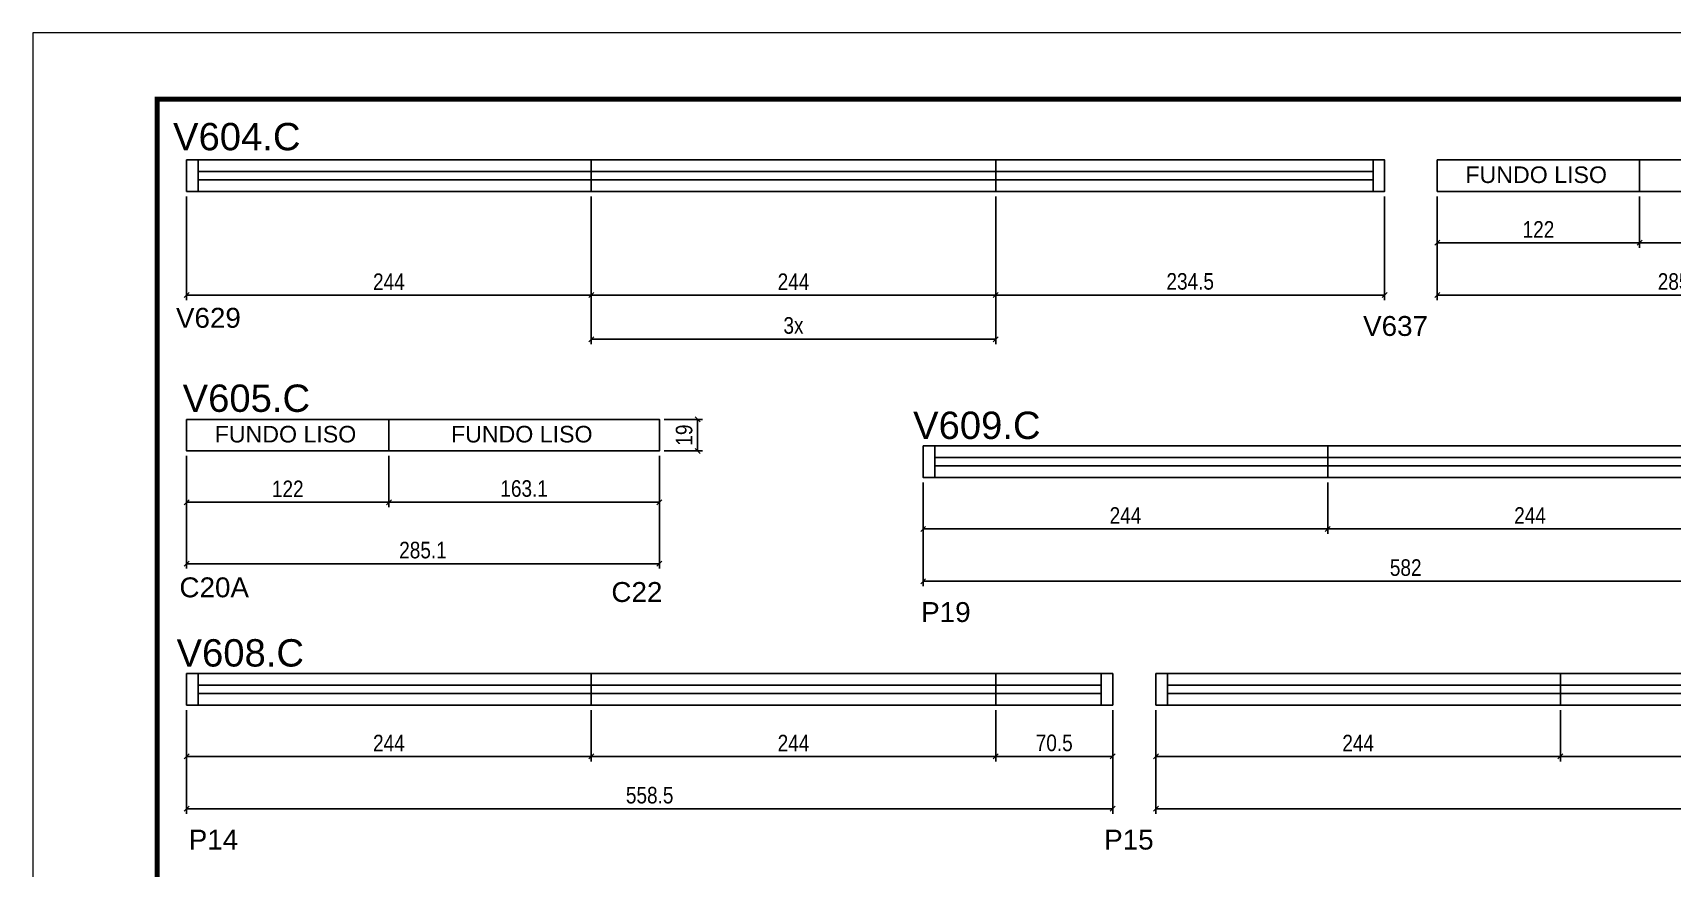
# Model space of a CAD drawing. Extents: x 3111 to 9365, y 861 to 5356.
# Drawn here: x 6295 to 7283, y 3704 to 4208 of the extents above; entities that cross this region are included whole.
import ezdxf

# ---------------------------------------------------------------- set-up
doc = ezdxf.new("R2010")
doc.units = 0
doc.linetypes.add('DASHED', pattern=[0.75, 0.5, -0.25])
for name, color, linetype in [('5', 5, 'Continuous'), ('COTA', 241, 'Continuous'), ('NOMENCLATURA', 7, 'Continuous'), ('Painéis', 200, 'Continuous'), ('SARR_2.2x7', 40, 'Continuous')]:
    doc.layers.add(name, color=color, linetype=linetype)
doc.layers.add('Folhas', color=255, linetype='Continuous', lineweight=9)
doc.layers.add('SARRAFO DE PRESSAO', color=251, linetype='DASHED', lineweight=9)
doc.styles.add('ARIAL', font='arial.ttf')
doc.styles.add('COTA TECNICA-50', font='techl___.ttf', dxfattribs={"height": 10})
doc.styles.get("Standard").update_dxf_attribs({"font": 'arial.ttf'})
doc.dimstyles.new('COTA PAINEL-50', dxfattribs={"dimtxt": 10, "dimasz": 3, "dimexe": 3, "dimexo": 3, "dimgap": 3, "dimtad": 1, "dimdec": 1, "dimzin": 12, "dimdsep": 46, "dimtxsty": 'COTA TECNICA-50', "dimblk1": 'OBLIQUE', "dimblk2": 'OBLIQUE', "dimsah": 1, "dimcen": 0.9, "dimclrd": 4, "dimclre": 4, "dimclrt": 240, "dimadec": 1, "dimazin": 3, "dimtfac": 1, "dimtdec": 1, "dimtmove": 0, "dimatfit": 3, "dimfxl": 1, "dimtolj": 1, "dimtzin": 12, "dimarcsym": 0})

# ---------------------------------------------------------------- blocks, each defined once
blk = doc.blocks.new('9999999999')
at = {"layer": 'Folhas'}
blk.add_lwpolyline([(98138.98, 34190.21), (99623.98, 34190.21), (99623.98, 35240.21), (98138.98, 35240.21)], close=True, dxfattribs=at)
at = {"layer": 'Folhas', "color": 30, "const_width": 3}
blk.add_lwpolyline([(98213.98, 34230.21), (99583.98, 34230.21), (99583.98, 35200.21), (98213.98, 35200.21)], close=True, dxfattribs=at)
blk = doc.blocks.new('_Oblique')
at = {"color": 0, "linetype": 'ByBlock', "lineweight": -2}
blk.add_line((-0.5, -0.5), (0.5, 0.5), dxfattribs=at)
blk = doc.blocks.new('*D21')
at = {"layer": 'COTA', "color": 4, "linetype": 'ByBlock', "lineweight": -2, "transparency": 16777216}
for p, q in [((6387.27, 3952.72), (6387.27, 3884.66)), ((6672.37, 3952.72), (6672.37, 3884.66)), ((6672.37, 3887.66), (6387.27, 3887.66))]:
    blk.add_line(p, q, dxfattribs=at)
at = {"layer": 'Defpoints', "color": 0, "linetype": 'ByBlock', "transparency": 16777216}
for p in [(6387.27, 3955.72), (6672.37, 3955.72), (6387.27, 3887.66)]:
    blk.add_point(p, dxfattribs=at)
at = {"layer": 'COTA', "color": 4, "linetype": 'ByBlock', "lineweight": -2, "transparency": 16777216, "xscale": 3, "yscale": 3, "zscale": 3}
for p, rotation in [((6387.27, 3887.66), 180.0000311520241), ((6672.37, 3887.66), 3.115202408032758e-05)]:
    blk.add_blockref('_Oblique', p, dxfattribs=dict(at, rotation=rotation))
at = {"layer": 'COTA', "color": 240, "linetype": 'ByBlock', "transparency": 16777216, "insert": (6529.82, 3895.8), "char_height": 10, "attachment_point": 5, "rotation": 0.00003, "style": 'COTA TECNICA-50'}
blk.add_mtext('\\A1;285.1', dxfattribs=at)
blk = doc.blocks.new('*D136')
at = {"layer": 'COTA', "color": 4, "linetype": 'ByBlock', "lineweight": -2, "transparency": 16777216}
for p, q in [((6875.27, 3799.39), (6875.27, 3768.4)), ((6945.8, 3799.39), (6945.8, 3768.4)), ((6875.27, 3771.4), (6945.8, 3771.4))]:
    blk.add_line(p, q, dxfattribs=at)
at = {"layer": 'Defpoints', "color": 0, "linetype": 'ByBlock', "transparency": 16777216}
for p in [(6875.27, 3802.39), (6945.8, 3802.39), (6945.8, 3771.4)]:
    blk.add_point(p, dxfattribs=at)
at = {"layer": 'COTA', "color": 4, "linetype": 'ByBlock', "lineweight": -2, "transparency": 16777216, "xscale": 3, "yscale": 3, "zscale": 3, "rotation": 180}
blk.add_blockref('_Oblique', (6875.27, 3771.4), dxfattribs=at)
at = {"layer": 'COTA', "color": 4, "linetype": 'ByBlock', "lineweight": -2, "transparency": 16777216, "xscale": 3, "yscale": 3, "zscale": 3}
blk.add_blockref('_Oblique', (6945.8, 3771.4), dxfattribs=at)
at = {"layer": 'COTA', "color": 240, "linetype": 'ByBlock', "transparency": 16777216, "insert": (6910.53, 3779.5), "char_height": 10, "attachment_point": 5, "style": 'COTA TECNICA-50'}
blk.add_mtext('\\A1;70.5', dxfattribs=at)
blk = doc.blocks.new('*D137')
at = {"layer": 'COTA', "color": 4, "linetype": 'ByBlock', "lineweight": -2, "transparency": 16777216}
for p, q in [((6387.27, 3799.39), (6387.27, 3768.4)), ((6631.27, 3799.39), (6631.27, 3768.4)), ((6387.27, 3771.4), (6631.27, 3771.4))]:
    blk.add_line(p, q, dxfattribs=at)
at = {"layer": 'Defpoints', "color": 0, "linetype": 'ByBlock', "transparency": 16777216}
for p in [(6387.27, 3802.39), (6631.27, 3802.39), (6631.27, 3771.4)]:
    blk.add_point(p, dxfattribs=at)
at = {"layer": 'COTA', "color": 4, "linetype": 'ByBlock', "lineweight": -2, "transparency": 16777216, "xscale": 3, "yscale": 3, "zscale": 3, "rotation": 180}
blk.add_blockref('_Oblique', (6387.27, 3771.4), dxfattribs=at)
at = {"layer": 'COTA', "color": 4, "linetype": 'ByBlock', "lineweight": -2, "transparency": 16777216, "xscale": 3, "yscale": 3, "zscale": 3}
blk.add_blockref('_Oblique', (6631.27, 3771.4), dxfattribs=at)
at = {"layer": 'COTA', "color": 240, "linetype": 'ByBlock', "transparency": 16777216, "insert": (6509.27, 3779.47), "char_height": 10, "attachment_point": 5, "style": 'COTA TECNICA-50'}
blk.add_mtext('\\A1;244', dxfattribs=at)
blk = doc.blocks.new('*D27')
at = {"layer": 'COTA', "color": 4, "linetype": 'ByBlock', "lineweight": -2, "transparency": 16777216}
for p, q in [((6631.27, 3799.39), (6631.27, 3768.4)), ((6875.27, 3799.39), (6875.27, 3768.4)), ((6631.27, 3771.4), (6875.27, 3771.4))]:
    blk.add_line(p, q, dxfattribs=at)
at = {"layer": 'Defpoints', "color": 0, "linetype": 'ByBlock', "transparency": 16777216}
for p in [(6631.27, 3802.39), (6875.27, 3802.39), (6875.27, 3771.4)]:
    blk.add_point(p, dxfattribs=at)
at = {"layer": 'COTA', "color": 4, "linetype": 'ByBlock', "lineweight": -2, "transparency": 16777216, "xscale": 3, "yscale": 3, "zscale": 3, "rotation": 180}
blk.add_blockref('_Oblique', (6631.27, 3771.4), dxfattribs=at)
at = {"layer": 'COTA', "color": 4, "linetype": 'ByBlock', "lineweight": -2, "transparency": 16777216, "xscale": 3, "yscale": 3, "zscale": 3}
blk.add_blockref('_Oblique', (6875.27, 3771.4), dxfattribs=at)
at = {"layer": 'COTA', "color": 240, "linetype": 'ByBlock', "transparency": 16777216, "insert": (6753.27, 3779.47), "char_height": 10, "attachment_point": 5, "style": 'COTA TECNICA-50'}
blk.add_mtext('\\A1;244', dxfattribs=at)
blk = doc.blocks.new('*D28')
at = {"layer": 'COTA', "color": 4, "linetype": 'ByBlock', "lineweight": -2, "transparency": 16777216}
for p, q in [((6387.27, 3799.39), (6387.27, 3736.82)), ((6945.8, 3799.39), (6945.8, 3736.82)), ((6945.8, 3739.82), (6387.27, 3739.82))]:
    blk.add_line(p, q, dxfattribs=at)
at = {"layer": 'Defpoints', "color": 0, "linetype": 'ByBlock', "transparency": 16777216}
for p in [(6387.27, 3802.39), (6945.8, 3802.39), (6387.27, 3739.82)]:
    blk.add_point(p, dxfattribs=at)
at = {"layer": 'COTA', "color": 4, "linetype": 'ByBlock', "lineweight": -2, "transparency": 16777216, "xscale": 3, "yscale": 3, "zscale": 3, "rotation": 180}
blk.add_blockref('_Oblique', (6387.27, 3739.82), dxfattribs=at)
at = {"layer": 'COTA', "color": 4, "linetype": 'ByBlock', "lineweight": -2, "transparency": 16777216, "xscale": 3, "yscale": 3, "zscale": 3}
blk.add_blockref('_Oblique', (6945.8, 3739.82), dxfattribs=at)
at = {"layer": 'COTA', "color": 240, "linetype": 'ByBlock', "transparency": 16777216, "insert": (6666.53, 3747.95), "char_height": 10, "attachment_point": 5, "style": 'COTA TECNICA-50'}
blk.add_mtext('\\A1;558.5', dxfattribs=at)
blk = doc.blocks.new('*D139')
at = {"layer": 'COTA', "color": 4, "linetype": 'ByBlock', "lineweight": -2, "transparency": 16777216}
for p, q in [((6971.84, 3799.39), (6971.84, 3768.4)), ((7215.84, 3799.39), (7215.84, 3768.4)), ((6971.84, 3771.4), (7215.84, 3771.4))]:
    blk.add_line(p, q, dxfattribs=at)
at = {"layer": 'Defpoints', "color": 0, "linetype": 'ByBlock', "transparency": 16777216}
for p in [(6971.84, 3802.39), (7215.84, 3802.39), (7215.84, 3771.4)]:
    blk.add_point(p, dxfattribs=at)
at = {"layer": 'COTA', "color": 4, "linetype": 'ByBlock', "lineweight": -2, "transparency": 16777216, "xscale": 3, "yscale": 3, "zscale": 3, "rotation": 180}
blk.add_blockref('_Oblique', (6971.84, 3771.4), dxfattribs=at)
at = {"layer": 'COTA', "color": 4, "linetype": 'ByBlock', "lineweight": -2, "transparency": 16777216, "xscale": 3, "yscale": 3, "zscale": 3}
blk.add_blockref('_Oblique', (7215.84, 3771.4), dxfattribs=at)
at = {"layer": 'COTA', "color": 240, "linetype": 'ByBlock', "transparency": 16777216, "insert": (7093.84, 3779.47), "char_height": 10, "attachment_point": 5, "style": 'COTA TECNICA-50'}
blk.add_mtext('\\A1;244', dxfattribs=at)
blk = doc.blocks.new('*D29')
at = {"layer": 'COTA', "color": 4, "linetype": 'ByBlock', "lineweight": -2, "transparency": 16777216}
for p, q in [((7215.84, 3799.39), (7215.84, 3768.4)), ((7459.84, 3799.39), (7459.84, 3768.4)), ((7215.84, 3771.4), (7459.84, 3771.4))]:
    blk.add_line(p, q, dxfattribs=at)
at = {"layer": 'Defpoints', "color": 0, "linetype": 'ByBlock', "transparency": 16777216}
for p in [(7215.84, 3802.39), (7459.84, 3802.39), (7459.84, 3771.4)]:
    blk.add_point(p, dxfattribs=at)
at = {"layer": 'COTA', "color": 4, "linetype": 'ByBlock', "lineweight": -2, "transparency": 16777216, "xscale": 3, "yscale": 3, "zscale": 3, "rotation": 180}
blk.add_blockref('_Oblique', (7215.84, 3771.4), dxfattribs=at)
at = {"layer": 'COTA', "color": 4, "linetype": 'ByBlock', "lineweight": -2, "transparency": 16777216, "xscale": 3, "yscale": 3, "zscale": 3}
blk.add_blockref('_Oblique', (7459.84, 3771.4), dxfattribs=at)
at = {"layer": 'COTA', "color": 240, "linetype": 'ByBlock', "transparency": 16777216, "insert": (7337.84, 3779.47), "char_height": 10, "attachment_point": 5, "style": 'COTA TECNICA-50'}
blk.add_mtext('\\A1;244', dxfattribs=at)
blk = doc.blocks.new('*D5')
at = {"layer": 'COTA', "color": 4, "linetype": 'ByBlock', "lineweight": -2, "transparency": 16777216}
for p, q in [((6971.84, 3799.39), (6971.84, 3736.82)), ((7681.87, 3799.39), (7681.87, 3736.82)), ((7681.87, 3739.82), (6971.84, 3739.82))]:
    blk.add_line(p, q, dxfattribs=at)
at = {"layer": 'Defpoints', "color": 0, "linetype": 'ByBlock', "transparency": 16777216}
for p in [(6971.84, 3802.39), (7681.87, 3802.39), (6971.84, 3739.82)]:
    blk.add_point(p, dxfattribs=at)
at = {"layer": 'COTA', "color": 4, "linetype": 'ByBlock', "lineweight": -2, "transparency": 16777216, "xscale": 3, "yscale": 3, "zscale": 3, "rotation": 180}
blk.add_blockref('_Oblique', (6971.84, 3739.82), dxfattribs=at)
at = {"layer": 'COTA', "color": 4, "linetype": 'ByBlock', "lineweight": -2, "transparency": 16777216, "xscale": 3, "yscale": 3, "zscale": 3}
blk.add_blockref('_Oblique', (7681.87, 3739.82), dxfattribs=at)
at = {"layer": 'COTA', "color": 240, "linetype": 'ByBlock', "transparency": 16777216, "insert": (7326.86, 3747.92), "char_height": 10, "attachment_point": 5, "style": 'COTA TECNICA-50'}
blk.add_mtext('\\A1;710', dxfattribs=at)
blk = doc.blocks.new('*D98')
at = {"layer": 'COTA', "color": 4, "linetype": 'ByBlock', "lineweight": -2, "transparency": 16777216}
for p, q in [((6831.48, 3936.66), (6831.48, 3905.67)), ((7075.48, 3936.66), (7075.48, 3905.67)), ((6831.48, 3908.67), (7075.48, 3908.67))]:
    blk.add_line(p, q, dxfattribs=at)
at = {"layer": 'Defpoints', "color": 0, "linetype": 'ByBlock', "transparency": 16777216}
for p in [(6831.48, 3939.66), (7075.48, 3939.66), (7075.48, 3908.67)]:
    blk.add_point(p, dxfattribs=at)
at = {"layer": 'COTA', "color": 4, "linetype": 'ByBlock', "lineweight": -2, "transparency": 16777216, "xscale": 3, "yscale": 3, "zscale": 3, "rotation": 180}
blk.add_blockref('_Oblique', (6831.48, 3908.67), dxfattribs=at)
at = {"layer": 'COTA', "color": 4, "linetype": 'ByBlock', "lineweight": -2, "transparency": 16777216, "xscale": 3, "yscale": 3, "zscale": 3}
blk.add_blockref('_Oblique', (7075.48, 3908.67), dxfattribs=at)
at = {"layer": 'COTA', "color": 240, "linetype": 'ByBlock', "transparency": 16777216, "insert": (6953.48, 3916.74), "char_height": 10, "attachment_point": 5, "style": 'COTA TECNICA-50'}
blk.add_mtext('\\A1;244', dxfattribs=at)
blk = doc.blocks.new('*D6')
at = {"layer": 'COTA', "color": 4, "linetype": 'ByBlock', "lineweight": -2, "transparency": 16777216}
for p, q in [((7075.48, 3936.66), (7075.48, 3905.67)), ((7319.48, 3936.66), (7319.48, 3905.67)), ((7075.48, 3908.67), (7319.48, 3908.67))]:
    blk.add_line(p, q, dxfattribs=at)
at = {"layer": 'Defpoints', "color": 0, "linetype": 'ByBlock', "transparency": 16777216}
for p in [(7075.48, 3939.66), (7319.48, 3939.66), (7319.48, 3908.67)]:
    blk.add_point(p, dxfattribs=at)
at = {"layer": 'COTA', "color": 4, "linetype": 'ByBlock', "lineweight": -2, "transparency": 16777216, "xscale": 3, "yscale": 3, "zscale": 3, "rotation": 180}
blk.add_blockref('_Oblique', (7075.48, 3908.67), dxfattribs=at)
at = {"layer": 'COTA', "color": 4, "linetype": 'ByBlock', "lineweight": -2, "transparency": 16777216, "xscale": 3, "yscale": 3, "zscale": 3}
blk.add_blockref('_Oblique', (7319.48, 3908.67), dxfattribs=at)
at = {"layer": 'COTA', "color": 240, "linetype": 'ByBlock', "transparency": 16777216, "insert": (7197.48, 3916.74), "char_height": 10, "attachment_point": 5, "style": 'COTA TECNICA-50'}
blk.add_mtext('\\A1;244', dxfattribs=at)
blk = doc.blocks.new('*D7')
at = {"layer": 'COTA', "color": 4, "linetype": 'ByBlock', "lineweight": -2, "transparency": 16777216}
for p, q in [((6831.48, 3936.66), (6831.48, 3874.09)), ((7413.51, 3936.66), (7413.51, 3874.09)), ((7413.51, 3877.09), (6831.48, 3877.09))]:
    blk.add_line(p, q, dxfattribs=at)
at = {"layer": 'Defpoints', "color": 0, "linetype": 'ByBlock', "transparency": 16777216}
for p in [(6831.48, 3939.66), (7413.51, 3939.66), (6831.48, 3877.09)]:
    blk.add_point(p, dxfattribs=at)
at = {"layer": 'COTA', "color": 4, "linetype": 'ByBlock', "lineweight": -2, "transparency": 16777216, "xscale": 3, "yscale": 3, "zscale": 3, "rotation": 180}
blk.add_blockref('_Oblique', (6831.48, 3877.09), dxfattribs=at)
at = {"layer": 'COTA', "color": 4, "linetype": 'ByBlock', "lineweight": -2, "transparency": 16777216, "xscale": 3, "yscale": 3, "zscale": 3}
blk.add_blockref('_Oblique', (7413.51, 3877.09), dxfattribs=at)
at = {"layer": 'COTA', "color": 240, "linetype": 'ByBlock', "transparency": 16777216, "insert": (7122.49, 3885.23), "char_height": 10, "attachment_point": 5, "style": 'COTA TECNICA-50'}
blk.add_mtext('\\A1;582', dxfattribs=at)
blk = doc.blocks.new('*D149')
at = {"layer": 'COTA', "color": 4, "linetype": 'ByBlock', "lineweight": -2, "transparency": 16777216}
for p, q in [((6875.27, 4109.23), (6875.27, 4046.67)), ((7109.8, 4109.23), (7109.8, 4046.67)), ((6875.27, 4049.67), (7109.8, 4049.67))]:
    blk.add_line(p, q, dxfattribs=at)
at = {"layer": 'Defpoints', "color": 0, "linetype": 'ByBlock', "transparency": 16777216}
for p in [(6875.27, 4112.23), (7109.8, 4112.23), (7109.8, 4049.67)]:
    blk.add_point(p, dxfattribs=at)
at = {"layer": 'COTA', "color": 4, "linetype": 'ByBlock', "lineweight": -2, "transparency": 16777216, "xscale": 3, "yscale": 3, "zscale": 3, "rotation": 180}
blk.add_blockref('_Oblique', (6875.27, 4049.67), dxfattribs=at)
at = {"layer": 'COTA', "color": 4, "linetype": 'ByBlock', "lineweight": -2, "transparency": 16777216, "xscale": 3, "yscale": 3, "zscale": 3}
blk.add_blockref('_Oblique', (7109.8, 4049.67), dxfattribs=at)
at = {"layer": 'COTA', "color": 240, "linetype": 'ByBlock', "transparency": 16777216, "insert": (6992.53, 4057.89), "char_height": 10, "attachment_point": 5, "style": 'COTA TECNICA-50'}
blk.add_mtext('\\A1;234.5', dxfattribs=at)
blk = doc.blocks.new('*D150')
at = {"layer": 'COTA', "color": 4, "linetype": 'ByBlock', "lineweight": -2, "transparency": 16777216}
for p, q in [((6387.27, 4109.23), (6387.27, 4046.67)), ((6631.27, 4109.23), (6631.27, 4046.67)), ((6387.27, 4049.67), (6631.27, 4049.67))]:
    blk.add_line(p, q, dxfattribs=at)
at = {"layer": 'Defpoints', "color": 0, "linetype": 'ByBlock', "transparency": 16777216}
for p in [(6387.27, 4112.23), (6631.27, 4112.23), (6631.27, 4049.67)]:
    blk.add_point(p, dxfattribs=at)
at = {"layer": 'COTA', "color": 4, "linetype": 'ByBlock', "lineweight": -2, "transparency": 16777216, "xscale": 3, "yscale": 3, "zscale": 3, "rotation": 180}
blk.add_blockref('_Oblique', (6387.27, 4049.67), dxfattribs=at)
at = {"layer": 'COTA', "color": 4, "linetype": 'ByBlock', "lineweight": -2, "transparency": 16777216, "xscale": 3, "yscale": 3, "zscale": 3}
blk.add_blockref('_Oblique', (6631.27, 4049.67), dxfattribs=at)
at = {"layer": 'COTA', "color": 240, "linetype": 'ByBlock', "transparency": 16777216, "insert": (6509.27, 4057.74), "char_height": 10, "attachment_point": 5, "style": 'COTA TECNICA-50'}
blk.add_mtext('\\A1;244', dxfattribs=at)
blk = doc.blocks.new('*D40')
at = {"layer": 'COTA', "color": 4, "linetype": 'ByBlock', "lineweight": -2, "transparency": 16777216}
for p, q in [((6631.27, 4109.23), (6631.27, 4046.67)), ((6875.27, 4109.23), (6875.27, 4046.67)), ((6631.27, 4049.67), (6875.27, 4049.67))]:
    blk.add_line(p, q, dxfattribs=at)
at = {"layer": 'Defpoints', "color": 0, "linetype": 'ByBlock', "transparency": 16777216}
for p in [(6631.27, 4112.23), (6875.27, 4112.23), (6875.27, 4049.67)]:
    blk.add_point(p, dxfattribs=at)
at = {"layer": 'COTA', "color": 4, "linetype": 'ByBlock', "lineweight": -2, "transparency": 16777216, "xscale": 3, "yscale": 3, "zscale": 3, "rotation": 180}
blk.add_blockref('_Oblique', (6631.27, 4049.67), dxfattribs=at)
at = {"layer": 'COTA', "color": 4, "linetype": 'ByBlock', "lineweight": -2, "transparency": 16777216, "xscale": 3, "yscale": 3, "zscale": 3}
blk.add_blockref('_Oblique', (6875.27, 4049.67), dxfattribs=at)
at = {"layer": 'COTA', "color": 240, "linetype": 'ByBlock', "transparency": 16777216, "insert": (6753.27, 4057.74), "char_height": 10, "attachment_point": 5, "style": 'COTA TECNICA-50'}
blk.add_mtext('\\A1;244', dxfattribs=at)
blk = doc.blocks.new('*D151')
at = {"layer": 'COTA', "color": 4, "linetype": 'ByBlock', "lineweight": -2, "transparency": 16777216}
for p, q in [((6631.27, 4109.23), (6631.27, 4020.08)), ((6875.27, 4109.23), (6875.27, 4020.08)), ((6631.27, 4023.08), (6875.27, 4023.08))]:
    blk.add_line(p, q, dxfattribs=at)
at = {"layer": 'Defpoints', "color": 0, "linetype": 'ByBlock', "transparency": 16777216}
for p in [(6631.27, 4112.23), (6875.27, 4112.23), (6875.27, 4023.08)]:
    blk.add_point(p, dxfattribs=at)
at = {"layer": 'COTA', "color": 4, "linetype": 'ByBlock', "lineweight": -2, "transparency": 16777216, "xscale": 3, "yscale": 3, "zscale": 3, "rotation": 180}
blk.add_blockref('_Oblique', (6631.27, 4023.08), dxfattribs=at)
at = {"layer": 'COTA', "color": 4, "linetype": 'ByBlock', "lineweight": -2, "transparency": 16777216, "xscale": 3, "yscale": 3, "zscale": 3}
blk.add_blockref('_Oblique', (6875.27, 4023.08), dxfattribs=at)
at = {"layer": 'COTA', "color": 240, "linetype": 'ByBlock', "transparency": 16777216, "insert": (6753.27, 4031.3), "char_height": 10, "attachment_point": 5, "style": 'COTA TECNICA-50'}
blk.add_mtext('\\A1;3x', dxfattribs=at)
blk = doc.blocks.new('*D214')
at = {"layer": 'COTA', "color": 4, "linetype": 'ByBlock', "lineweight": -2, "transparency": 16777216}
for p, q in [((7141.56, 4109.23), (7141.56, 4078.24)), ((7263.56, 4109.23), (7263.56, 4078.24)), ((7141.56, 4081.24), (7263.56, 4081.24))]:
    blk.add_line(p, q, dxfattribs=at)
at = {"layer": 'Defpoints', "color": 0, "linetype": 'ByBlock', "transparency": 16777216}
for p in [(7141.56, 4112.23), (7263.56, 4112.23), (7263.56, 4081.24)]:
    blk.add_point(p, dxfattribs=at)
at = {"layer": 'COTA', "color": 4, "linetype": 'ByBlock', "lineweight": -2, "transparency": 16777216, "xscale": 3, "yscale": 3, "zscale": 3}
for p, rotation in [((7141.56, 4081.24), 180.0000727987055), ((7263.56, 4081.24), 7.279870543824064e-05)]:
    blk.add_blockref('_Oblique', p, dxfattribs=dict(at, rotation=rotation))
at = {"layer": 'COTA', "color": 240, "linetype": 'ByBlock', "transparency": 16777216, "insert": (7202.56, 4089.3), "char_height": 10, "attachment_point": 5, "rotation": 0.00007, "style": 'COTA TECNICA-50'}
blk.add_mtext('\\A1;122', dxfattribs=at)
blk = doc.blocks.new('*D215')
at = {"layer": 'COTA', "color": 4, "linetype": 'ByBlock', "lineweight": -2, "transparency": 16777216}
for p, q in [((7263.56, 4109.23), (7263.56, 4078.24)), ((7426.56, 4109.23), (7426.56, 4078.24)), ((7263.56, 4081.24), (7426.56, 4081.24))]:
    blk.add_line(p, q, dxfattribs=at)
at = {"layer": 'Defpoints', "color": 0, "linetype": 'ByBlock', "transparency": 16777216}
for p in [(7263.56, 4112.23), (7426.56, 4112.23), (7426.56, 4081.24)]:
    blk.add_point(p, dxfattribs=at)
at = {"layer": 'COTA', "color": 4, "linetype": 'ByBlock', "lineweight": -2, "transparency": 16777216, "xscale": 3, "yscale": 3, "zscale": 3, "rotation": 180}
blk.add_blockref('_Oblique', (7263.56, 4081.24), dxfattribs=at)
at = {"layer": 'COTA', "color": 4, "linetype": 'ByBlock', "lineweight": -2, "transparency": 16777216, "xscale": 3, "yscale": 3, "zscale": 3}
blk.add_blockref('_Oblique', (7426.56, 4081.24), dxfattribs=at)
at = {"layer": 'COTA', "color": 240, "linetype": 'ByBlock', "transparency": 16777216, "insert": (7345.06, 4089.46), "char_height": 10, "attachment_point": 5, "style": 'COTA TECNICA-50'}
blk.add_mtext('\\A1;163', dxfattribs=at)
blk = doc.blocks.new('*D216')
at = {"layer": 'COTA', "color": 4, "linetype": 'ByBlock', "lineweight": -2, "transparency": 16777216}
for p, q in [((7141.56, 4109.23), (7141.56, 4046.67)), ((7426.56, 4109.23), (7426.56, 4046.67)), ((7426.56, 4049.67), (7141.56, 4049.67))]:
    blk.add_line(p, q, dxfattribs=at)
at = {"layer": 'Defpoints', "color": 0, "linetype": 'ByBlock', "transparency": 16777216}
for p in [(7141.56, 4112.23), (7426.56, 4112.23), (7141.56, 4049.67)]:
    blk.add_point(p, dxfattribs=at)
at = {"layer": 'COTA', "color": 4, "linetype": 'ByBlock', "lineweight": -2, "transparency": 16777216, "xscale": 3, "yscale": 3, "zscale": 3, "rotation": 180}
blk.add_blockref('_Oblique', (7141.56, 4049.67), dxfattribs=at)
at = {"layer": 'COTA', "color": 4, "linetype": 'ByBlock', "lineweight": -2, "transparency": 16777216, "xscale": 3, "yscale": 3, "zscale": 3}
blk.add_blockref('_Oblique', (7426.56, 4049.67), dxfattribs=at)
at = {"layer": 'COTA', "color": 240, "linetype": 'ByBlock', "transparency": 16777216, "insert": (7284.06, 4057.8), "char_height": 10, "attachment_point": 5, "style": 'COTA TECNICA-50'}
blk.add_mtext('\\A1;285', dxfattribs=at)
blk = doc.blocks.new('*D91')
at = {"layer": 'COTA', "color": 4, "linetype": 'ByBlock', "lineweight": -2, "transparency": 16777216}
for p, q in [((6675.37, 3974.72), (6698.44, 3974.72)), ((6695.44, 3974.72), (6695.44, 3955.72)), ((6675.37, 3955.72), (6698.44, 3955.72))]:
    blk.add_line(p, q, dxfattribs=at)
at = {"layer": 'Defpoints', "color": 0, "linetype": 'ByBlock', "transparency": 16777216}
for p in [(6672.37, 3974.72), (6672.37, 3955.72), (6695.44, 3955.72)]:
    blk.add_point(p, dxfattribs=at)
at = {"layer": 'COTA', "color": 4, "linetype": 'ByBlock', "lineweight": -2, "transparency": 16777216, "xscale": 3, "yscale": 3, "zscale": 3}
for p, rotation in [((6695.44, 3974.72), 90), ((6695.44, 3955.72), 270)]:
    blk.add_blockref('_Oblique', p, dxfattribs=dict(at, rotation=rotation))
at = {"layer": 'COTA', "color": 240, "linetype": 'ByBlock', "transparency": 16777216, "insert": (6687.35, 3965.22), "char_height": 10, "attachment_point": 5, "rotation": 90, "style": 'COTA TECNICA-50'}
blk.add_mtext('\\A1;19', dxfattribs=at)
blk = doc.blocks.new('*D218')
at = {"layer": 'COTA', "color": 4, "linetype": 'ByBlock', "lineweight": -2, "transparency": 16777216}
for p, q in [((6387.27, 3952.72), (6387.27, 3921.73)), ((6509.27, 3952.72), (6509.27, 3921.73)), ((6387.27, 3924.73), (6509.27, 3924.73))]:
    blk.add_line(p, q, dxfattribs=at)
at = {"layer": 'Defpoints', "color": 0, "linetype": 'ByBlock', "transparency": 16777216}
for p in [(6387.27, 3955.72), (6509.27, 3955.72), (6509.27, 3924.73)]:
    blk.add_point(p, dxfattribs=at)
at = {"layer": 'COTA', "color": 4, "linetype": 'ByBlock', "lineweight": -2, "transparency": 16777216, "xscale": 3, "yscale": 3, "zscale": 3}
for p, rotation in [((6387.27, 3924.73), 180.0000727987055), ((6509.27, 3924.73), 7.279870543824064e-05)]:
    blk.add_blockref('_Oblique', p, dxfattribs=dict(at, rotation=rotation))
at = {"layer": 'COTA', "color": 240, "linetype": 'ByBlock', "transparency": 16777216, "insert": (6448.27, 3932.79), "char_height": 10, "attachment_point": 5, "rotation": 0.00007, "style": 'COTA TECNICA-50'}
blk.add_mtext('\\A1;122', dxfattribs=at)
blk = doc.blocks.new('*D92')
at = {"layer": 'COTA', "color": 4, "linetype": 'ByBlock', "lineweight": -2, "transparency": 16777216}
for p, q in [((6509.27, 3952.72), (6509.27, 3921.73)), ((6672.37, 3952.72), (6672.37, 3921.73)), ((6509.27, 3924.73), (6672.37, 3924.73))]:
    blk.add_line(p, q, dxfattribs=at)
at = {"layer": 'Defpoints', "color": 0, "linetype": 'ByBlock', "transparency": 16777216}
for p in [(6509.27, 3955.72), (6672.37, 3955.72), (6672.37, 3924.73)]:
    blk.add_point(p, dxfattribs=at)
at = {"layer": 'COTA', "color": 4, "linetype": 'ByBlock', "lineweight": -2, "transparency": 16777216, "xscale": 3, "yscale": 3, "zscale": 3, "rotation": 180}
blk.add_blockref('_Oblique', (6509.27, 3924.73), dxfattribs=at)
at = {"layer": 'COTA', "color": 4, "linetype": 'ByBlock', "lineweight": -2, "transparency": 16777216, "xscale": 3, "yscale": 3, "zscale": 3}
blk.add_blockref('_Oblique', (6672.37, 3924.73), dxfattribs=at)
at = {"layer": 'COTA', "color": 240, "linetype": 'ByBlock', "transparency": 16777216, "insert": (6590.82, 3932.95), "char_height": 10, "attachment_point": 5, "style": 'COTA TECNICA-50'}
blk.add_mtext('\\A1;163.1', dxfattribs=at)

msp = doc.modelspace()

# ---------------------------------------------------------------- linework, layer by layer
at = {"layer": 'Painéis', "linetype": 'Continuous'}
for points in [[(6387.27, 4131.23), (6631.27, 4131.23), (6631.27, 4112.23), (6387.27, 4112.23)], [(6631.27, 4131.23), (6875.27, 4131.23), (6875.27, 4112.23), (6631.27, 4112.23)], [(7141.56, 4131.23), (7263.56, 4131.23), (7263.56, 4112.23), (7141.56, 4112.23)], [(7263.56, 4112.23), (7426.56, 4112.23), (7426.56, 4131.23), (7263.56, 4131.23)], [(6387.27, 3974.72), (6509.27, 3974.72), (6509.27, 3955.72), (6387.27, 3955.72)], [(6509.27, 3955.72), (6672.37, 3955.72), (6672.37, 3974.72), (6509.27, 3974.72)], [(6831.48, 3958.66), (7075.48, 3958.66), (7075.48, 3939.66), (6831.48, 3939.66)], [(7075.48, 3958.66), (7319.48, 3958.66), (7319.48, 3939.66), (7075.48, 3939.66)], [(6387.27, 3821.39), (6631.27, 3821.39), (6631.27, 3802.39), (6387.27, 3802.39)], [(6631.27, 3821.39), (6875.27, 3821.39), (6875.27, 3802.39), (6631.27, 3802.39)], [(6971.84, 3821.39), (7215.84, 3821.39), (7215.84, 3802.39), (6971.84, 3802.39)], [(7215.84, 3821.39), (7459.84, 3821.39), (7459.84, 3802.39), (7215.84, 3802.39)]]:
    msp.add_lwpolyline(points, close=True, dxfattribs=at)
at = {"layer": 'Painéis', "linetype": 'ByBlock'}
for points in [[(6875.27, 4131.23), (7109.8, 4131.23), (7109.8, 4112.23), (6875.27, 4112.23)], [(6875.27, 3821.39), (6945.8, 3821.39), (6945.8, 3802.39), (6875.27, 3802.39)]]:
    msp.add_lwpolyline(points, close=True, dxfattribs=at)
at = {"layer": 'SARR_2.2x7', "linetype": 'Continuous'}
for p, q in [((6394.27, 4131.23), (6394.27, 4112.23)), ((6631.27, 4124.23), (6394.27, 4124.23)), ((6875.27, 4124.23), (6631.27, 4124.23)), ((6875.27, 4124.23), (7102.83, 4124.23)), ((7102.83, 4131.23), (7102.83, 4112.23)), ((6394.27, 4119.23), (6631.27, 4119.23)), ((6631.27, 4119.23), (6875.27, 4119.23)), ((7102.83, 4119.23), (6875.27, 4119.23)), ((6838.48, 3958.66), (6838.48, 3939.66)), ((7075.48, 3951.66), (6838.48, 3951.66)), ((6838.48, 3946.66), (7075.48, 3946.66)), ((7319.48, 3951.66), (7075.48, 3951.66)), ((7075.48, 3946.66), (7319.48, 3946.66)), ((6394.27, 3821.39), (6394.27, 3802.39)), ((6938.83, 3821.39), (6938.83, 3802.39)), ((6978.84, 3821.39), (6978.84, 3802.39)), ((6631.27, 3814.39), (6394.27, 3814.39)), ((6394.27, 3809.39), (6631.27, 3809.39)), ((6875.27, 3814.39), (6631.27, 3814.39)), ((6631.27, 3809.39), (6875.27, 3809.39)), ((6875.27, 3814.39), (6938.83, 3814.39)), ((6938.83, 3809.39), (6875.27, 3809.39)), ((7215.84, 3814.39), (6978.84, 3814.39)), ((6978.84, 3809.39), (7215.84, 3809.39)), ((7459.84, 3814.39), (7215.84, 3814.39)), ((7215.84, 3809.39), (7459.84, 3809.39))]:
    msp.add_line(p, q, dxfattribs=at)

# ---------------------------------------------------------------- block references
at = {"layer": 'SARRAFO DE PRESSAO', "color": 6, "linetype": 'ByBlock'}
msp.add_blockref('9999999999', (-91844.48, -31032.29), dxfattribs=at)

# ---------------------------------------------------------------- texts
at = {"color": 0, "linetype": 'Continuous', "ltscale": 5, "style": 'ARIAL'}
for p in [(7158.5, 4117.3), (6404.21, 3960.79), (6546.71, 3960.79)]:
    msp.add_text('FUNDO LISO', height=10, dxfattribs=at).set_placement(p)
at = {"layer": '5', "linetype": 'Continuous'}
for s, p in [('V629', (6380.84, 4029.98)), ('V637', (7096.8, 4025.05)), ('C20A', (6382.96, 3867.38)), ('C22', (6643.46, 3864.57)), ('P19', (6830.28, 3852.48)), ('P14', (6388.56, 3715.2)), ('P15', (6940.65, 3715.2))]:
    msp.add_text(s, height=12, rotation=359.99996, dxfattribs=at).set_placement(p)
at = {"layer": 'NOMENCLATURA', "linetype": 'Continuous'}
for s, p in [('V604.C', (6379.09, 4137.04)), ('V605.C', (6384.87, 3979.23)), ('V609.C', (6825.41, 3962.88)), ('V608.C', (6381.2, 3825.61))]:
    msp.add_text(s, height=16.5, dxfattribs=at).set_placement(p)

# ---------------------------------------------------------------- dimensions: what is measured, and where the dimension line sits
at = {"layer": 'COTA', "linetype": 'ByBlock'}
for p1, p2, distance, picture, middle in [((6387.27, 4112.23), (6631.27, 4112.23), -62.56, '*D150', (6509.27, 4057.74)), ((6631.27, 4112.23), (6875.27, 4112.23), -62.56, '*D40', (6753.27, 4057.74)), ((7141.56, 4112.23), (7263.56, 4112.23), -30.99, '*D214', (7202.56, 4089.3)), ((7263.56, 4112.23), (7426.56, 4112.23), -30.99, '*D215', (7345.06, 4089.46)), ((6672.37, 3974.72), (6672.37, 3955.72), 23.07, '*D91', (6687.35, 3965.22)), ((6672.37, 3955.72), (6387.27, 3955.72), 68.05, '*D21', (6529.82, 3895.8)), ((6387.27, 3955.72), (6509.27, 3955.72), -30.99, '*D218', (6448.27, 3932.79)), ((6509.27, 3955.72), (6672.37, 3955.72), -30.99, '*D92', (6590.82, 3932.95)), ((6831.48, 3939.66), (7075.48, 3939.66), -30.99, '*D98', (6953.48, 3916.74)), ((7075.48, 3939.66), (7319.48, 3939.66), -30.99, '*D6', (7197.48, 3916.74)), ((6387.27, 3802.39), (6631.27, 3802.39), -30.99, '*D137', (6509.27, 3779.47)), ((6631.27, 3802.39), (6875.27, 3802.39), -30.99, '*D27', (6753.27, 3779.47)), ((6971.84, 3802.39), (7215.84, 3802.39), -30.99, '*D139', (7093.84, 3779.47)), ((7215.84, 3802.39), (7459.84, 3802.39), -30.99, '*D29', (7337.84, 3779.47))]:
    dim = msp.add_aligned_dim(p1=p1, p2=p2, distance=distance, dimstyle='COTA PAINEL-50', override={"dimarcsym": 1}, dxfattribs=at)
    dim.commit()
    dim.dimension.update_dxf_attribs({"geometry": picture, "text_midpoint": middle})
dim = msp.add_linear_dim(base=(6875.27, 4023.08), p1=(6631.27, 4112.23), p2=(6875.27, 4112.23), text='3x', dimstyle='COTA PAINEL-50', override={"dimarcsym": 1}, dxfattribs=at)
dim.commit()
dim.dimension.update_dxf_attribs({"geometry": '*D151', "text_midpoint": (6753.27, 4031.3)})
for base, p1, p2, picture, middle in [((7109.8, 4049.67), (6875.27, 4112.23), (7109.8, 4112.23), '*D149', (6992.53, 4057.89)), ((7141.56, 4049.67), (7426.56, 4112.23), (7141.56, 4112.23), '*D216', (7284.06, 4057.8)), ((6831.48, 3877.09), (7413.51, 3939.66), (6831.48, 3939.66), '*D7', (7122.49, 3885.23)), ((6387.27, 3739.82), (6945.8, 3802.39), (6387.27, 3802.39), '*D28', (6666.53, 3747.95)), ((6945.8, 3771.4), (6875.27, 3802.39), (6945.8, 3802.39), '*D136', (6910.53, 3779.5)), ((6971.84, 3739.82), (7681.87, 3802.39), (6971.84, 3802.39), '*D5', (7326.86, 3747.92))]:
    dim = msp.add_linear_dim(base=base, p1=p1, p2=p2, dimstyle='COTA PAINEL-50', override={"dimarcsym": 1}, dxfattribs=at)
    dim.commit()
    dim.dimension.update_dxf_attribs({"geometry": picture, "text_midpoint": middle})

doc.saveas('drawing.dxf')
